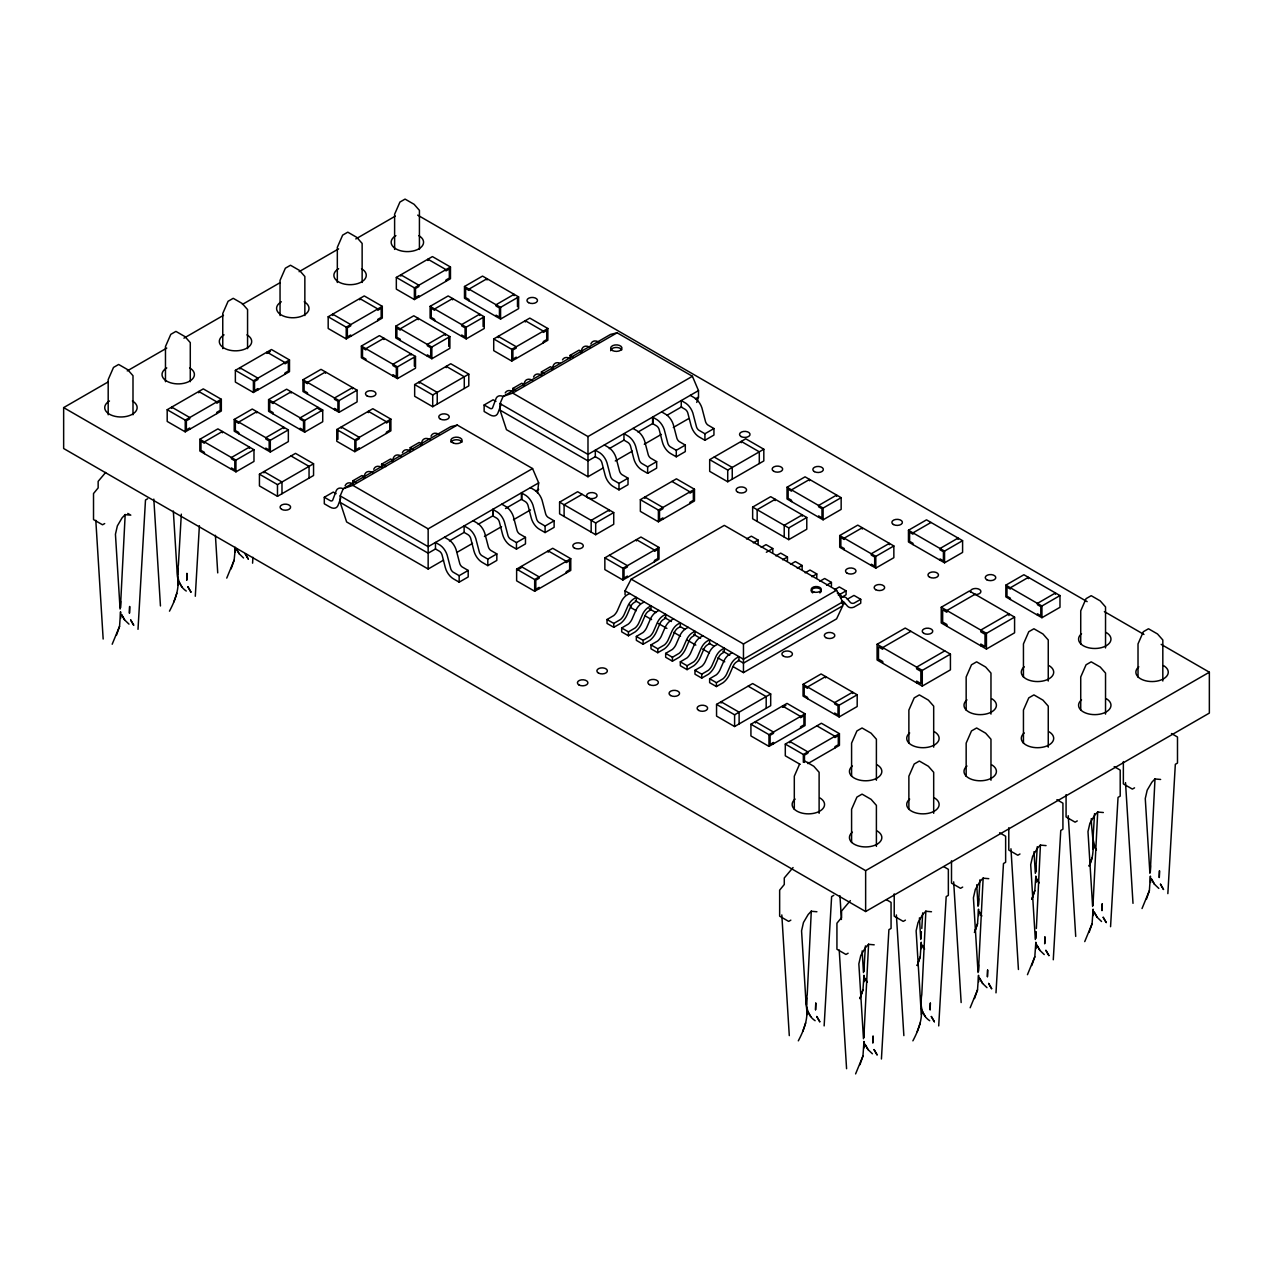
<?xml version="1.0" encoding="UTF-8"?>
<svg xmlns="http://www.w3.org/2000/svg" width="1273" height="1273" viewBox="0 0 1273 1273"><rect width="100%" height="100%" fill="white"/><g stroke="black" fill="none" stroke-linecap="round" stroke-linejoin="round"><path stroke-width="1.5" d="M120.76 618.169L120.553 611.788L119.551 626.348L112.183 644.233M169.468 611.167C175.117 600.522 179.97 588.206 177.361 575.985L173.335 511.03M226.753 578.101L234.121 560.2L235.362 547.963M798.314 1040.837C803.963 1030.191 808.816 1017.859 806.191 1005.654L801.56 930.849L803.47 922.495L808.18 914.491L811.219 911.261L816.916 911.754M864.16 981.69L863.969 975.309L862.951 989.869L859.943 998.557L862.951 989.869M864.16 1047.838L863.969 1041.457L862.951 1056.017L855.599 1073.903M921.445 948.608L921.254 942.243L920.236 956.787L917.228 965.491L920.236 956.787M912.884 1040.837C918.533 1030.191 923.386 1017.859 920.761 1005.654L916.13 930.849L918.04 922.495L922.75 914.491L925.789 911.261L931.486 911.754M978.73 915.542L978.539 909.161L977.521 923.721L974.513 932.409L977.521 923.721M978.73 981.69L978.539 975.309L977.521 989.869L970.169 1007.755M1036.015 882.46L1035.824 876.095L1034.806 890.639L1031.798 899.343L1034.806 890.639M1036.015 948.608L1035.824 942.243L1034.806 956.787L1027.454 974.688M1092.091 857.572L1089.083 866.261C1096.61 851.303 1091.438 834.372 1091.279 818.634M1093.3 915.542L1093.109 909.161L1092.091 923.721L1084.739 941.606M1150.585 882.46L1150.394 876.095L1149.376 890.639L1142.024 908.54M120.617 601.333L120.426 607.937L125.184 514.451M186.272 591.038C177.615 585.421 176.645 574.25 178.395 564.973L181.323 514.149M815.118 1020.707C806.461 1015.09 805.491 1003.92 807.225 994.643L811.299 911.038M864.033 964.854L863.842 971.458L865.417 945.919M864.033 1031.003L863.842 1037.606L868.584 944.12M929.688 1020.707C921.031 1015.09 920.061 1003.92 921.795 994.643L925.869 911.038M978.603 898.706L978.412 905.31L979.987 879.77M978.603 964.854L978.412 971.458L983.154 877.972M1035.888 865.64L1035.697 872.244L1037.272 846.704M1095.432 848.789L1092.982 839.162L1094.557 813.638M1093.173 898.706L1092.982 905.31L1097.724 811.824M1150.458 865.64L1150.267 872.244L1155.009 778.758M138.009 629.323L145.488 500.003L147.652 498.761M195.294 596.257L199.384 525.717M252.579 563.175L252.929 557.303M824.14 1025.911L831.619 896.606L833.783 895.349M881.425 1058.993L888.904 929.672L891.068 928.431L891.068 902.382L886.549 899.772M921.795 928.494L922.702 912.852M938.71 1025.911L946.189 896.606L948.353 895.349L948.353 869.316L943.834 866.706M995.995 992.845L1003.474 863.524L1005.638 862.282L1005.638 836.234L999.623 832.765M1036.365 928.494L1040.439 844.906M1053.28 959.778L1060.759 830.457L1062.923 829.2L1062.923 803.168L1056.908 799.683M1110.565 926.696L1118.044 797.375L1120.208 796.134L1120.208 770.085L1114.193 766.617M1167.85 893.63L1175.329 764.309L1177.493 763.052L1177.493 737.019L1171.478 733.55M177.902 568.267L177.711 574.871M806.748 997.937L806.557 1004.524M921.318 997.937L921.127 1004.524M1093.173 832.574L1092.982 839.162M537.492 492.937L538.67 482.881L532.575 468.559L457.278 425.071L450.706 426.694L343.233 488.737A12.221 7.049 60 0 0 336.358 490.423L332.699 500.162A4.201 2.419 60 0 1 330.328 500.719L324.297 497.266L324.297 503.774L330.025 507.084A12.189 7.033 60 0 0 338.141 505.158L340.718 498.157M696.745 402.443L698.495 397.112L698.495 390.604L692.417 376.283L617.103 332.794L610.547 334.417L503.074 396.46A12.221 7.049 60 0 0 496.199 398.147L492.54 407.885A4.201 2.419 60 0 1 490.169 408.442L484.138 404.989L484.138 411.497L489.866 414.807A12.189 7.033 60 0 0 497.982 412.882L501.196 404.13M116.543 635.036L119.551 626.348M173.828 601.97L176.836 593.266M231.113 568.888L234.121 560.2M802.658 1031.623L805.666 1022.935M859.943 1064.705L862.951 1056.017M917.228 1031.623L920.236 1022.935M974.513 998.557L977.521 989.869M1031.798 965.491L1034.806 956.787M1089.083 932.409L1092.091 923.721M1146.368 899.343L1149.376 890.639M363.442 478.011L365.001 473.89A12.221 7.049 60 0 1 371.939 472.203L372.687 472.601M392.084 461.478L393.643 457.357A12.221 7.049 60 0 1 400.581 455.67L401.329 456.052M420.726 444.945L422.286 440.808A12.221 7.049 60 0 1 429.224 439.137L429.972 439.519M523.267 385.735L524.842 381.614A12.221 7.049 60 0 1 531.78 379.927L532.512 380.309M551.909 369.202L553.484 365.065A12.221 7.049 60 0 1 560.422 363.394M580.552 352.669L582.127 348.531A12.221 7.049 60 0 1 589.065 346.861L589.797 347.243M443.513 560.152L428.158 569.015L346.622 521.946L340.193 502.405L340.193 495.897L343.233 488.737L352.844 485.363L457.278 425.071M603.338 467.859L587.983 476.739L506.463 429.669L500.034 410.129L500.034 403.621L503.074 396.46L512.685 393.086L617.103 332.794M799.635 764.023L794.304 776.212L794.304 809.405M345.11 485.84L345.381 485.22A12.221 7.049 60 0 1 352.319 483.533L353.067 483.931M373.753 469.307L374.023 468.687A12.221 7.049 60 0 1 380.961 467L381.709 467.382M402.395 452.774L402.666 452.138A12.221 7.049 60 0 1 409.604 450.467L410.352 450.849M431.038 436.241L431.308 435.605A12.221 7.049 60 0 1 438.246 433.934L438.994 434.316M533.578 377.031L533.864 376.394A12.221 7.049 60 0 1 540.786 374.723L541.534 375.105M590.863 343.965L591.149 343.328A12.221 7.049 60 0 1 598.071 341.657L598.819 342.039M625.059 594.762L625.059 590.863L631.169 579.135L724.305 525.383L836.6 590.211L842.71 601.922L842.71 605.837L836.6 618.853L743.464 672.621L733.264 666.734M105.675 472.442L98.148 481.369L98.148 487.909L93.518 493.542L93.518 519.591L102.54 524.794L104.704 523.553M793.063 867.55L784.279 877.956L784.279 884.496L779.649 890.145L779.649 916.178L788.671 921.397L790.835 920.14M850.348 900.616L841.564 911.038L841.564 917.562L836.934 923.211L836.934 949.26L845.956 954.464L848.12 953.222M1161.167 644.377L1209.35 672.208L1209.35 713.087L865.64 911.532L63.65 448.51L63.65 407.615L108.332 381.82M127.236 370.904L166.763 348.086M183.948 338.157L223.475 315.338M242.379 304.422L280.187 282.606M299.091 271.69L338.618 248.872M355.803 238.942L395.33 216.124M167.193 409.715L203.282 388.886L221.327 399.292L221.327 411.02L185.237 431.849L167.193 421.427L167.193 409.715L185.237 420.138L221.327 399.292M235.362 370.348L271.451 349.518L289.496 359.941L289.496 371.652L253.407 392.482L235.362 382.075L235.362 370.348L253.407 380.77L289.496 359.941M328.179 316.77L364.253 295.941L382.298 306.347L382.298 318.075L346.224 338.904L328.179 328.482L328.179 316.77L346.224 327.193L382.298 306.347M396.333 277.419L432.422 256.589L450.467 267.012L450.467 278.723L414.377 299.553L396.333 289.146L396.333 277.419L414.377 287.841L450.467 267.012M270.322 351.475L266.948 353.417L266.948 352.128L284.993 362.534L284.993 363.839L288.366 361.882L288.366 371L284.993 372.957L284.993 374.262M199.845 439.296L217.89 428.874L253.979 449.719L253.979 461.431L235.935 471.853L199.845 451.024L199.845 439.296L235.935 460.126L253.979 449.719M234.216 419.454L252.261 409.031L288.35 429.876L288.35 441.588L270.306 452.01L234.216 431.165L234.216 419.454L270.306 440.283L288.35 429.876M268.587 399.611L286.632 389.188L322.721 410.033L322.721 421.745L304.677 432.168L268.587 411.322L268.587 399.611L304.677 420.44L322.721 410.033M302.958 379.768L321.003 369.345L357.092 390.175L357.092 401.902L339.048 412.325L302.958 391.479L302.958 379.768L339.048 400.597L357.092 390.175M361.373 346.049L379.418 335.626L415.507 356.456L415.507 368.183L397.462 378.59L361.373 357.761L361.373 346.049L397.462 366.879L415.507 356.456M395.744 326.19L413.789 315.784L449.878 336.613L449.878 348.341L431.833 358.747L395.744 337.918L395.744 326.19L431.833 347.036L449.878 336.613M430.115 306.347L448.16 295.941L484.249 316.77L484.249 328.482L466.204 338.904L430.115 318.075L430.115 306.347L466.204 327.193L484.249 316.77M464.486 286.505L482.531 276.098L518.62 296.927L518.62 308.639L500.575 319.062L464.486 298.232L464.486 286.505L500.575 307.35L518.62 296.927M318.202 407.424L300.157 417.846L300.157 419.135L303.547 421.092L303.547 430.21L300.157 428.253L300.157 429.558M259.437 474.192L295.511 453.363L313.556 463.77L313.556 475.497L277.482 496.327L259.437 485.92L259.437 474.192L277.482 484.615L313.556 463.77M336.772 429.542L372.846 408.713L390.891 419.135L390.891 430.847L354.817 451.676L336.772 441.27L336.772 429.542L354.817 439.965L390.891 419.135M414.664 384.573L450.753 363.744L468.798 374.151L468.798 385.878L432.709 406.708L414.664 396.285L414.664 384.573L432.709 394.98L468.798 374.151M493.717 338.936L529.807 318.091L547.851 328.514L547.851 340.241L511.762 361.071L493.717 350.648L493.717 338.936L511.762 349.343L547.851 328.514M324.297 497.266L333.319 492.062L336.104 493.669M352.939 483.979L352.939 480.733L361.962 475.529L364.746 477.136M381.582 467.446L381.582 464.199L390.604 458.98L393.389 460.603M410.224 450.913L410.224 447.65L419.247 442.447L422.031 444.054M484.138 404.989L493.144 399.786L495.945 401.393M512.78 391.702L512.78 388.456L521.787 383.237L524.587 384.86M541.423 375.169L541.423 371.907L550.429 366.704L553.23 368.311M570.065 358.636L570.065 355.374L579.072 350.17L581.872 351.778M352.844 485.363L428.158 528.852L532.575 468.559M512.685 393.086L587.983 436.559L692.417 376.283M538.67 482.881L428.158 546.674L340.193 495.897M698.495 390.604L587.983 454.397L500.034 403.621M444.5 537.238L449.194 539.991A12.221 7.049 60 0 1 456.116 549.665L459.776 563.621A4.201 2.419 60 0 0 462.147 566.931L468.193 570.447L468.193 576.955L459.171 582.159L453.443 578.849A12.189 7.033 60 0 1 445.311 567.551L442.113 555.092A4.233 2.451 60 0 0 439.28 551.145L435.477 548.965L428.158 553.198L340.193 502.405M449.417 540.914L464.12 532.416L467.923 534.612A4.233 2.451 60 0 1 470.755 538.559L473.954 551.018A12.189 7.033 60 0 0 482.085 562.316L487.814 565.626L496.836 560.422L496.836 553.914L490.789 550.397A4.201 2.419 60 0 1 488.418 547.088L484.758 533.132A12.221 7.049 60 0 0 477.836 523.458L473.142 520.705M478.171 524.317L493.224 515.629L493.224 509.12M505.508 508.532L521.866 499.096L521.866 492.571M535.551 491.187L538.67 489.389M604.341 444.961L609.019 447.714A12.221 7.049 60 0 1 615.957 457.389L619.617 471.344A4.201 2.419 60 0 0 621.988 474.654L628.019 478.171L628.019 484.679L618.996 489.882L613.268 486.572A12.189 7.033 60 0 1 605.152 475.275L601.938 462.815A4.233 2.451 60 0 0 599.106 458.869L595.318 456.673L587.983 460.906L500.034 410.129M609.242 448.637L623.961 440.14L627.748 442.336A4.233 2.451 60 0 1 630.581 446.282L633.795 458.741A12.189 7.033 60 0 0 641.91 470.039L647.639 473.349L656.661 468.146L656.661 461.622L650.63 458.121A4.201 2.419 60 0 1 648.259 454.811L644.599 440.856A12.221 7.049 60 0 0 637.662 431.165L632.983 428.428M637.996 432.04L653.049 423.352L653.049 416.828M666.988 415.3L681.692 406.803M695.392 398.91L698.495 397.112M457.166 552.259L472.522 543.396M484.456 536.506L501.53 526.656M513.465 519.75L530.523 509.9M615.289 460.969L632.347 451.119M644.297 444.229L661.355 434.379M673.306 427.473L688.661 418.61M559.595 502.151L577.64 491.728L613.729 512.573L613.729 524.285L595.684 534.708L559.595 513.862L559.595 502.151L595.684 522.98L613.729 512.573M582.143 494.338L564.098 504.76L564.098 516.472M435.477 548.965L435.477 542.441L440.172 545.194A12.221 7.049 60 0 1 447.094 554.885L450.753 568.84A4.201 2.419 60 0 0 453.14 572.15L459.171 575.651L468.193 570.447M464.12 532.416L464.12 525.908L468.814 528.661A12.221 7.049 60 0 1 475.736 538.336L479.396 552.291A4.201 2.419 60 0 0 481.783 555.601L487.814 559.118L496.836 553.914M516.456 542.584L525.478 537.365L525.478 543.889L516.456 549.093L510.728 545.783A12.189 7.033 60 0 1 502.596 534.485L499.398 522.025A4.233 2.451 60 0 0 496.565 518.079L492.762 515.883L492.762 509.375L497.457 512.128A12.221 7.049 60 0 1 504.379 521.803L508.038 535.758A4.201 2.419 60 0 0 510.425 539.068L516.456 542.584L516.456 549.093M545.099 526.035L554.121 520.832L554.121 527.34L545.099 532.56L539.37 529.25A12.189 7.033 60 0 1 531.239 517.952L528.04 505.492A4.233 2.451 60 0 0 525.208 501.546L521.405 499.35L521.405 492.842L526.099 495.579A12.221 7.049 60 0 1 533.021 505.27L536.681 519.225A4.201 2.419 60 0 0 539.068 522.535L545.099 526.035L545.099 532.56M595.318 456.673L595.318 450.165L599.997 452.917A12.221 7.049 60 0 1 606.935 462.592L610.594 476.548A4.201 2.419 60 0 0 612.965 479.857L618.996 483.374L628.019 478.171M623.961 440.14L623.961 433.632L628.639 436.384A12.221 7.049 60 0 1 635.577 446.059L639.237 460.014A4.201 2.419 60 0 0 641.608 463.324L647.639 466.841L656.661 461.622M676.281 450.308L685.304 445.089L685.304 451.597L676.281 456.816L670.553 453.506A12.189 7.033 60 0 1 662.437 442.208L659.223 429.749A4.233 2.451 60 0 0 656.391 425.803L652.603 423.607L652.603 417.098L657.282 419.851A12.221 7.049 60 0 1 664.22 429.526L667.879 443.481A4.201 2.419 60 0 0 670.25 446.791L676.281 450.308L676.281 456.816M704.924 433.759L713.946 428.555L713.946 435.064L704.924 440.267L699.195 436.973A12.189 7.033 60 0 1 691.08 425.659L687.866 413.216A4.233 2.451 60 0 0 685.033 409.254L681.246 407.074L681.246 400.565L685.924 403.302A12.221 7.049 60 0 1 692.862 412.993L696.522 426.948A4.201 2.419 60 0 0 698.893 430.258L704.924 433.759L704.924 440.267M516.631 569.111L552.721 548.281L570.765 558.704L570.765 570.415L534.676 591.245L516.631 580.838L516.631 569.111L534.676 579.533L570.765 558.704M517.761 569.763L521.134 567.822L521.134 566.517L539.179 576.924L539.179 578.228L535.806 580.186L535.806 589.304L539.179 587.346L539.179 588.651M640.351 499.668L676.44 478.823L694.485 489.246L694.485 500.957L658.396 521.803L640.351 511.38L640.351 499.668L658.396 510.075L694.485 489.246M709.682 459.633L745.771 438.803L763.816 449.226L763.816 460.937L727.726 481.767L709.682 471.36L709.682 459.633L727.726 470.055L763.816 449.226M604.85 557.86L640.94 537.031L658.984 547.454L658.984 559.165L622.895 579.995L604.85 569.588L604.85 557.86L622.895 568.283L658.984 547.454M752.645 507.1L770.69 496.677L806.78 517.506L806.78 529.234L788.735 539.657L752.645 518.811L752.645 507.1L788.735 527.929L806.78 517.506M787.016 487.257L805.061 476.834L841.151 497.663L841.151 509.391L823.106 519.814L787.016 498.968L787.016 487.257L823.106 508.086L841.151 497.663M629.578 593.473L626.698 595.159A10.741 6.206 -60 0 0 621.367 601.54L617.31 610.833A9.038 5.219 -60 0 1 613.681 615.607L607.03 619.505L607.03 623.42L613.793 627.318L620.556 623.42A13.828 7.988 -60 0 0 627.143 614.716L630.581 606.775A5.951 3.437 -60 0 1 634.081 602.575L636.341 601.286L636.341 597.371L633.461 599.058A10.741 6.206 -60 0 0 628.13 605.439L624.072 614.732A9.038 5.219 -60 0 1 620.444 619.521L613.793 623.42L607.03 619.505M746.535 538.956L751.356 536.172L758.135 540.086L758.135 543.985M644.233 601.922L641.353 603.609A10.741 6.206 -60 0 0 636.023 609.99L631.965 619.299A9.038 5.219 -60 0 1 628.337 624.072L621.685 627.971L621.685 631.869L628.448 635.784L635.211 631.869A13.828 7.988 -60 0 0 641.799 623.181L645.236 615.241A5.951 3.437 -60 0 1 648.753 611.04L650.996 609.735L650.996 605.837L648.132 607.523A10.741 6.206 -60 0 0 642.785 613.904L638.728 623.197A9.038 5.219 -60 0 1 635.116 627.987L628.448 631.869L621.685 627.971M753.298 542.871L758.135 540.086M761.19 547.422L766.028 544.637L772.791 548.536L772.791 552.45M658.889 610.388L656.025 612.074A10.741 6.206 -60 0 0 650.678 618.455L646.62 627.764A9.038 5.219 -60 0 1 643.008 632.538L636.341 636.436L636.341 640.335L643.104 644.249L649.866 640.335A13.828 7.988 -60 0 0 656.47 631.647L659.907 623.706A5.951 3.437 -60 0 1 663.408 619.505L665.668 618.201L665.668 614.302L662.787 615.989A10.741 6.206 -60 0 0 657.441 622.37L653.383 631.663A9.038 5.219 -60 0 1 649.771 636.452L643.104 640.335L636.341 636.436M766.346 552.259L772.791 548.536M775.862 555.887L780.683 553.103L787.446 557.001L787.446 560.916M673.56 618.853L670.68 620.54A10.741 6.206 -60 0 0 665.349 626.921L661.292 636.229A9.038 5.219 -60 0 1 657.664 641.003L650.996 644.902L650.996 648.8L657.775 652.715L664.538 648.8A13.828 7.988 -60 0 0 671.126 640.112L674.563 632.156A5.951 3.437 -60 0 1 678.063 627.971L680.323 626.666L680.323 622.768L677.443 624.454A10.741 6.206 -60 0 0 672.112 630.835L668.054 640.128A9.038 5.219 -60 0 1 664.426 644.902L657.775 648.8L650.996 644.902M782.624 559.802L787.446 557.001M839.719 535.551L857.763 525.128L893.853 545.958L893.853 557.685L875.808 568.108L839.719 547.263L839.719 535.551L875.808 556.381L893.853 545.958M790.517 564.353L795.339 561.568L802.101 565.467L802.101 569.381M688.216 627.318L685.335 629.005A10.741 6.206 -60 0 0 680.005 635.386L675.947 644.679A9.038 5.219 -60 0 1 672.319 649.469L665.668 653.367L665.668 657.266L672.43 661.18L679.193 657.266A13.828 7.988 -60 0 0 685.781 648.578L689.218 640.621A5.951 3.437 -60 0 1 692.719 636.436L694.978 635.132L694.978 631.233L692.098 632.92A10.741 6.206 -60 0 0 686.768 639.301L682.71 648.594A9.038 5.219 -60 0 1 679.082 653.367L672.43 657.266L665.668 653.367M797.28 568.251L802.101 565.467M805.173 572.818L809.994 570.033L816.773 573.932L816.773 577.847M702.871 635.784L699.991 637.471A10.741 6.206 -60 0 0 694.66 643.852L690.603 653.144A9.038 5.219 -60 0 1 686.974 657.934L680.323 661.833L680.323 665.731L687.086 669.646L693.849 665.731A13.828 7.988 -60 0 0 700.436 657.043L703.874 649.087A5.951 3.437 -60 0 1 707.39 644.902L709.634 643.597L709.634 639.683L706.77 641.369A10.741 6.206 -60 0 0 701.423 647.75L697.365 657.059A9.038 5.219 -60 0 1 693.753 661.833L687.086 665.731L680.323 661.833M811.935 576.717L816.773 573.932M819.828 581.284L824.665 578.499L831.428 582.398L831.428 586.296M908.461 530.268L926.505 519.845L962.595 540.675L962.595 552.402L944.55 562.809L908.461 541.98L908.461 530.268L944.55 551.098L962.595 540.675M717.526 644.249L714.662 645.936A10.741 6.206 -60 0 0 709.316 652.317L705.258 661.61A9.038 5.219 -60 0 1 701.646 666.4L694.978 670.282L694.978 674.197L701.741 678.095L708.52 674.197A13.828 7.988 -60 0 0 715.108 665.493L718.545 657.552A5.951 3.437 -60 0 1 722.046 653.367L724.305 652.062L724.305 648.148L721.425 649.835A10.741 6.206 -60 0 0 716.094 656.216L712.021 665.524A9.038 5.219 -60 0 1 708.409 670.298L701.741 674.197L694.978 670.282M931.024 522.455L912.98 532.862L912.98 534.167L909.59 532.209L909.59 541.327L912.98 543.285L912.98 544.589M826.591 585.182L831.428 582.398M834.499 589.749L839.321 586.948L846.084 590.863L846.084 594.762L842.71 596.719M631.169 579.135L743.464 643.979L836.6 590.211M732.198 652.715L729.318 654.402A10.741 6.206 -60 0 0 723.987 660.782L719.929 670.075A9.038 5.219 -60 0 1 716.301 674.849L709.634 678.748L709.634 682.662L716.413 686.561L723.175 682.662A13.828 7.988 -60 0 0 729.763 673.958L733.2 666.018A5.951 3.437 -60 0 1 736.701 661.833L738.961 660.528L738.961 656.613L736.08 658.3A10.741 6.206 -60 0 0 730.75 664.681L726.692 673.99A9.038 5.219 -60 0 1 723.064 678.764L716.413 682.662L709.634 678.748M846.084 590.863L839.432 594.65A9.038 5.219 -60 0 1 838.175 594.889M842.71 601.922L743.464 659.223L625.059 590.863M842.71 605.837L743.464 663.122L738.324 660.162M841.469 601.477A5.951 3.437 -60 0 1 843.951 602.065L847.388 606.043A13.828 7.988 -60 0 0 853.976 607.141L860.739 603.227L860.739 599.328L854.088 603.116A9.038 5.219 -60 0 1 850.459 602.527L846.402 597.912A10.741 6.206 -60 0 0 841.071 597.689L840.514 597.976M716.556 704.383L752.645 683.553L770.69 693.976L770.69 705.688L734.601 726.533L716.556 716.11L716.556 704.383L734.601 714.805L770.69 693.976M803.056 684.381L821.101 673.958L857.19 694.787L857.19 706.515L839.146 716.938L803.056 696.092L803.056 684.381L839.146 705.21L857.19 694.787M877.081 644.297L905.23 628.05L950.422 654.147L950.422 669.853L922.273 686.099L877.081 660.003L877.081 644.297L922.273 670.394L950.422 654.147M941.24 607.253L969.39 591.006L1014.581 617.103L1014.581 632.808L986.432 649.055L941.24 622.958L941.24 607.253L986.432 633.349L1014.581 617.103M910.879 631.313L882.73 647.559L882.73 649.31L878.481 646.859L878.481 659.08L882.73 661.514L882.73 663.265M975.038 594.268L946.889 610.515L946.889 612.265L942.657 609.815L942.657 622.036L946.889 624.47L946.889 626.221M750.927 724.242L787.016 703.396L805.061 713.819L805.061 725.53L768.972 746.376L750.927 735.953L750.927 724.242L768.972 734.648L805.061 713.819M785.887 705.353L782.513 707.311L782.513 706.006L800.558 716.428L800.558 717.717L803.931 715.776L803.931 724.878L800.558 726.835L800.558 728.14M1005.845 585.15L1023.89 574.744L1059.979 595.573L1059.979 607.301L1041.935 617.707L1005.845 596.878L1005.845 585.15L1041.935 605.996L1059.979 595.573M944.773 650.885L916.624 667.132L916.624 668.882L920.856 671.317L920.856 683.537L916.624 681.087L916.624 682.837M800.065 764.325L785.298 755.796L785.298 744.084L821.387 723.239L839.432 733.662L839.432 745.373L807.862 763.609L807.862 762.304M785.298 744.084L803.343 754.491L839.432 733.662M63.65 407.615L865.64 870.637L1209.35 672.208M905.405 920.14L903.241 921.397L894.219 916.178L894.219 893.869M962.69 887.074L960.526 888.315L951.504 883.112L951.504 860.787M1019.975 853.992L1017.811 855.249L1008.789 850.046L1008.789 827.721M1077.26 820.926L1075.096 822.167L1066.074 816.964L1066.074 794.638M1134.545 787.844L1132.381 789.101L1123.359 783.897L1123.359 761.572M847.325 599.217L853.976 595.414L860.739 599.328M1160.626 779.458L1154.929 778.965L1151.89 782.195L1147.18 790.199L1145.27 798.553L1149.901 873.358M1103.341 812.524L1097.644 812.047L1094.605 815.277L1089.895 823.281L1087.985 831.619L1092.616 906.424M1046.056 845.606L1040.359 845.113L1037.32 848.343L1032.61 856.347L1030.7 864.701L1035.331 939.506M988.771 878.672L983.074 878.195L980.035 881.425L975.325 889.429L973.415 897.767L978.046 972.572M874.201 944.821L868.504 944.327L865.465 947.573L860.755 955.562L858.845 963.916L863.476 1038.72M417.687 215.137L1087.158 601.652M1104.375 611.597L1143.95 634.447M690.268 395.346L694.947 398.099A12.221 7.049 60 0 1 701.884 407.774L705.544 421.729A4.201 2.419 60 0 0 707.915 425.039L713.946 428.555M570.065 355.374L572.85 356.997M661.626 411.895L666.304 414.632A12.221 7.049 60 0 1 673.242 424.323L676.902 438.278A4.201 2.419 60 0 0 679.273 441.588L685.304 445.089M714.201 457.039L732.246 467.446L732.246 479.173M541.423 371.907L544.207 373.53M512.78 388.456L515.565 390.063M671.937 481.433L689.966 491.855L689.966 493.144L693.355 491.203L693.355 500.321L689.966 502.262L689.966 503.567M530.427 487.639L535.121 490.376A12.221 7.049 60 0 1 542.043 500.066L545.703 514.021A4.201 2.419 60 0 0 548.074 517.331L554.121 520.832M609.369 555.267L627.414 565.673L627.414 566.978L624.025 568.936L624.025 578.053L627.414 576.096L627.414 577.401M410.224 447.65L413.009 449.274M501.785 504.172L506.479 506.909A12.221 7.049 60 0 1 513.401 516.599L517.061 530.555A4.201 2.419 60 0 0 519.432 533.864L525.478 537.365M318.202 408.728L321.592 410.67M635.354 600.713L640.51 603.688M649.087 608.637L655.961 612.599M664.538 617.548L671.396 621.51M679.973 626.475L685.129 629.435M693.705 634.4L700.564 638.362M709.156 643.311L714.296 646.286M722.873 651.235L729.747 655.197M636.277 610.738L631.169 607.794L629.642 604.532M644.79 615.655L651.585 619.569M658.396 623.499L666.909 628.416M673.703 632.347L680.514 636.277M687.325 640.208L695.822 645.109M702.632 649.039L709.443 652.969M717.94 657.886L724.751 661.817M381.582 464.199L385.767 466.618M748.142 686.163L766.187 696.586L766.187 708.297M816.884 725.849L834.929 736.271L834.929 737.56L838.302 735.619L838.302 744.737L834.929 746.678L834.929 747.983M352.939 480.733L355.724 482.34M291.008 455.957L309.053 466.379L309.053 478.107M804.775 761.047L813.797 766.266L819.112 772.297L819.112 813.32M127.777 513.417L130.785 515.151L125.104 514.674L122.049 517.904L117.355 525.908L115.445 534.246L120.076 609.051M1154.468 884.242L1151.46 879.022L1154.468 884.242L1158.828 888.411M1097.183 917.324L1094.175 912.105L1097.183 917.324L1101.543 921.493M1039.898 950.39L1036.89 945.171L1039.898 950.39L1044.258 954.559M982.613 983.456L979.605 978.237L982.613 983.456L986.973 987.641M868.043 1049.604L865.035 1044.385L868.043 1049.604L872.403 1053.789M239.213 553.803L236.205 548.583L239.213 553.803L243.557 557.972M124.643 619.951L121.635 614.732L124.643 619.951L128.987 624.12M842.265 596.989L839.639 593.998A10.741 6.206 -60 0 0 837.268 593.075M1094.175 845.956L1096.435 849.871M1039.15 882.937L1036.89 879.022L1038.147 881.871M981.865 916.019L979.605 912.105L980.862 914.937M924.58 949.085L922.32 945.171L923.577 948.019M922.32 1011.319L925.328 1016.538M867.295 982.151L865.035 978.237L866.292 981.085M807.75 1011.319L810.758 1016.538M178.92 581.65L181.928 586.869M1125.523 782.64L1133.002 903.337M1068.238 815.722L1075.717 936.403M1033.994 851.701L1035.331 873.358M1010.953 848.789L1018.432 969.485M976.709 884.767L978.046 906.424M953.668 881.855L961.147 1002.551M919.424 917.849L920.761 939.506M896.383 914.937L903.862 1035.617M862.139 950.915L863.476 972.572M839.957 895.715L841.421 919.456M839.225 949.992L846.577 1068.699M781.813 914.937L789.292 1035.617M215.408 535.297L217.731 572.882M153.826 499.111L160.446 605.964M95.809 520.323L103.161 639.03M1093.109 843.012L1093.3 849.393M921.254 1008.391L921.445 1014.756M806.684 1008.391L806.875 1014.756M235.171 547.247L235.33 552.021M177.838 578.722L178.045 585.087M1162.822 681.023L1162.822 640.001L1157.507 633.97L1148.485 628.767L1143.345 631.726L1138.014 643.915L1138.014 677.125M1105.537 647.957L1105.537 606.935L1100.222 600.888L1091.2 595.684L1086.06 598.66L1080.729 610.849L1080.729 644.043M1105.537 714.105L1105.537 673.083L1100.222 667.036L1091.2 661.833L1086.06 664.792L1080.729 676.981L1080.729 710.191M1055.476 594.268L1055.476 592.963L1037.431 603.386L1037.431 604.691L1040.805 606.648L1040.805 615.75L1037.431 613.809L1037.431 615.114M1048.252 681.023L1048.252 640.001L1042.937 633.97L1033.915 628.767L1028.775 631.726L1023.444 643.915L1023.444 677.125M1048.252 747.171L1048.252 706.149L1042.937 700.118L1033.915 694.899L1028.775 697.875L1023.444 710.063L1023.444 743.273M1041.935 605.996L1041.935 617.707M1028.409 578.642L1028.409 577.337L1010.364 587.76L1010.364 589.065L1006.975 587.108L1006.975 596.225L1010.364 598.183L1010.364 599.488M1008.932 615.575L1008.932 613.841L980.783 630.087L980.783 631.838L985.016 634.272L985.016 646.493L980.783 644.043L980.783 645.793M990.967 714.105L990.967 673.083L985.652 667.036L976.63 661.833L971.49 664.792L966.159 676.981L966.159 710.191M990.967 780.238L990.967 739.231L985.652 733.184L976.63 727.981L971.49 730.941L966.159 743.13L966.159 776.339M986.432 633.349L986.432 649.055M958.092 539.37L958.092 538.081L940.047 548.488L940.047 549.793L943.42 551.75L943.42 560.868L940.047 558.911L940.047 560.215M944.55 551.098L944.55 562.809M933.682 747.171L933.682 706.149L928.367 700.118L919.345 694.899L914.205 697.875L908.874 710.063L908.874 743.273M933.682 813.32L933.682 772.297L928.367 766.266L919.345 761.047L914.205 764.023L908.874 776.212L908.874 809.405M922.273 670.394L922.273 686.099M889.35 544.669L889.35 543.364L871.305 553.771L871.305 555.076L874.678 557.033L874.678 566.151L871.305 564.194L871.305 565.498M876.397 780.238L876.397 739.231L871.082 733.184L862.06 727.981L856.92 730.941L851.589 743.13L851.589 776.339M876.397 846.386L876.397 805.379L871.082 799.333L862.06 794.129L856.92 797.089L851.589 809.278L851.589 842.487M875.808 556.381L875.808 568.108M865.64 870.637L865.64 911.532M862.282 529.043L862.282 527.738L844.238 538.145L844.238 539.45L840.848 537.508L840.848 546.61L844.238 548.568L844.238 549.872M852.671 693.499L852.671 692.194L834.627 702.601L834.627 703.905L838.016 705.863L838.016 714.98L834.627 713.023L834.627 714.328M839.146 705.21L839.146 716.938M836.632 496.375L836.632 495.07L818.587 505.476L818.587 506.781L821.976 508.739L821.976 517.856L818.587 515.899L818.587 517.204M825.604 677.873L825.604 676.568L807.559 686.974L807.559 688.279L804.186 686.338L804.186 695.44L807.559 697.397L807.559 698.702M823.106 508.086L823.106 519.814M809.58 480.748L809.58 479.444L791.535 489.85L791.535 491.155L788.146 489.214L788.146 498.316L791.535 500.273L791.535 501.578M804.472 762.432L804.472 755.144L807.862 753.186L807.862 751.897L789.817 741.475L789.817 742.78M803.343 754.491L803.343 762.304M802.261 516.217L802.261 514.913L784.216 525.319L784.216 537.047M788.735 527.929L788.735 539.657M775.209 500.591L775.209 499.287L757.164 509.709L757.164 521.421M773.491 743.766L773.491 742.461L770.101 744.419L770.101 735.301L773.491 733.343L773.491 732.055L755.446 721.632L755.446 722.937M768.972 734.648L768.972 746.376M759.297 463.547L759.297 451.82L741.252 441.413L741.252 442.702M743.464 643.979L743.464 672.621M739.12 723.923L739.12 712.196L721.075 701.789L721.075 703.094M734.601 714.805L734.601 726.533M727.726 470.055L727.726 481.767M716.413 682.662L716.413 686.561M701.741 674.197L701.741 678.095M687.086 665.731L687.086 669.646M672.43 657.266L672.43 661.18M662.915 519.193L662.915 517.888L659.525 519.845L659.525 510.728L662.915 508.77L662.915 507.481L644.87 497.059L644.87 498.364M658.396 510.075L658.396 521.803M657.775 648.8L657.775 652.715M654.481 561.775L654.481 560.47L657.855 558.513L657.855 549.395L654.481 551.352L654.481 550.047L636.436 539.641L636.436 540.945M647.639 466.841L647.639 473.349M643.104 640.335L643.104 644.249M628.448 631.869L628.448 635.784M622.895 568.283L622.895 579.995M618.996 483.374L618.996 489.882M613.793 623.42L613.793 627.318M609.21 511.269L609.21 509.964L591.165 520.386L591.165 532.098M595.684 522.98L595.684 534.708M587.983 436.559L587.983 476.739M566.246 573.025L566.246 571.72L569.636 569.763L569.636 560.645L566.246 562.602L566.246 561.298L548.202 550.891L548.202 552.196M543.332 342.835L543.332 341.53L546.722 339.589L546.722 330.471L543.332 332.428L543.332 331.123L525.288 320.701L525.288 322.005M534.676 579.533L534.676 591.245M517.49 297.58L517.49 306.698M516.265 358.461L516.265 357.156L512.892 359.113L512.892 349.995L516.265 348.054L516.265 346.749L498.22 336.327L498.22 337.631M514.101 295.622L514.101 294.318L496.056 304.74L496.056 306.045L499.446 307.986L499.446 317.104L496.056 315.163L496.056 316.452M511.762 349.343L511.762 361.071M500.575 307.35L500.575 319.062M487.814 559.118L487.814 565.626M487.034 279.996L487.034 278.692L469.005 289.114L469.005 290.419L465.616 288.462L465.616 297.58L469.005 299.537L469.005 300.826M483.119 317.423L483.119 326.54M479.73 315.465L479.73 314.16L461.685 324.583L461.685 325.888L465.075 327.845L465.075 336.947L461.685 335.006L461.685 336.295M466.204 327.193L466.204 338.904M464.279 388.472L464.279 376.76L446.234 366.338L446.234 367.642M459.171 575.651L459.171 582.159M452.663 299.839L452.663 298.534L434.634 308.957L434.634 310.262L431.245 308.305L431.245 317.423L434.634 319.38L434.634 320.669M448.748 337.265L448.748 346.383M445.948 281.333L445.948 280.028L449.337 278.071L449.337 268.953L445.948 270.91L445.948 269.605L427.903 259.199L427.903 260.488M445.359 335.308L445.359 334.003L427.314 344.426L427.314 345.731L430.704 347.688L430.704 356.79L427.314 354.849L427.314 356.154M437.228 404.098L437.228 392.386L419.183 381.964L419.183 383.268M432.709 394.98L432.709 406.708M431.833 347.036L431.833 358.747M428.158 528.852L428.158 569.015M419.422 249.413L419.422 210.347L414.091 204.301L405.069 199.097L399.929 202.057L394.614 214.246L394.614 249.413M418.881 296.959L418.881 295.654L415.507 297.596L415.507 288.494L418.881 286.536L418.881 285.232L400.836 274.809L400.836 276.114M418.292 319.682L418.292 318.377L400.263 328.8L400.263 330.105L396.874 328.148L396.874 337.265L400.263 339.223L400.263 340.528M414.377 287.841L414.377 299.553M414.377 357.108L414.377 366.226M410.988 355.151L410.988 353.846L392.943 364.269L392.943 365.574L396.333 367.531L396.333 376.633L392.943 374.692L392.943 375.996M397.462 366.879L397.462 378.59M386.387 433.457L386.387 432.152L389.761 430.194L389.761 421.077L386.387 423.034L386.387 421.729L368.343 411.322L368.343 412.611M383.921 339.525L383.921 338.236L365.892 348.643L365.892 349.948L362.503 347.99L362.503 357.108L365.892 359.066L365.892 360.37M377.795 320.669L377.795 319.38L381.168 317.423L381.168 308.305L377.795 310.262L377.795 308.957L359.75 298.534L359.75 299.839M362.137 282.479L362.137 243.414L356.806 237.383L347.784 232.163L342.644 235.139L337.329 247.328L337.329 282.479M359.32 449.083L359.32 447.778L355.947 449.735L355.947 440.617L359.32 438.66L359.32 437.355L341.275 426.948L341.275 428.237M354.817 439.965L354.817 451.676M352.573 388.886L352.573 387.581L334.528 397.988L334.528 399.292L337.918 401.25L337.918 410.367L334.528 408.41L334.528 409.715M350.727 336.295L350.727 335.006L347.354 336.947L347.354 327.845L350.727 325.888L350.727 324.583L332.683 314.16L332.683 315.465M346.224 327.193L346.224 338.904M339.048 400.597L339.048 412.325M337.902 430.194L337.902 439.312M325.522 373.26L325.522 371.955L307.477 382.377L307.477 383.666L304.088 381.725L304.088 390.827L307.477 392.784L307.477 394.089M304.852 315.545L304.852 276.496L299.521 270.449L290.499 265.245L285.359 268.205L280.044 280.394L280.044 315.545M304.677 420.44L304.677 432.168M291.151 393.102L291.151 391.798L273.106 402.22L273.106 403.509L269.717 401.568L269.717 410.67L273.106 412.627L273.106 413.932M283.831 428.571L283.831 427.267L265.786 437.689L265.786 438.978L269.176 440.935L269.176 450.053L265.786 448.096L265.786 449.401M281.985 493.717L281.985 482.006L263.941 471.583L263.941 472.888M277.482 484.615L277.482 496.327M270.306 440.283L270.306 452.01M257.926 389.888L257.926 388.583L254.536 390.54L254.536 381.423L257.926 379.465L257.926 378.161L239.881 367.754L239.881 369.043M256.78 412.945L256.78 411.64L238.735 422.063L238.735 423.352L235.346 421.411L235.346 430.529L238.735 432.47L238.735 433.775M253.407 380.77L253.407 392.482M249.46 448.414L249.46 447.109L231.415 457.532L231.415 458.821L234.805 460.778L234.805 469.896L231.415 467.939L231.415 469.244M247.567 348.627L247.567 309.562L242.236 303.515L233.214 298.312L228.074 301.287L222.759 313.476L222.759 348.627M235.935 460.126L235.935 471.853M222.409 432.788L222.409 431.483L204.364 441.906L204.364 443.211L200.975 441.254L200.975 450.371L204.364 452.313L204.364 453.618M216.808 413.614L216.808 412.325L220.197 410.367L220.197 401.25L216.808 403.207L216.808 401.902L198.763 391.479L198.763 392.784M190.282 381.693L190.282 342.628L184.951 336.597L175.929 331.394L170.789 334.353L165.474 346.542L165.474 381.693M189.741 429.24L189.741 427.951L186.367 429.892L186.367 420.774L189.741 418.833L189.741 417.528L171.696 407.105L171.696 408.41M185.237 420.138L185.237 431.849M132.997 414.775L132.997 375.71L127.666 369.663L118.644 364.46L113.504 367.42L108.189 379.609L108.189 414.775M970.551 592.295A5.267 3.039 0 0 1 975.166 588.492A5.267 3.039 0 0 1 980.878 591.77A5.267 3.039 0 0 1 974.275 594.443M418.817 235.632A16.199 9.357 0 0 1 418.817 248.872A16.199 9.357 0 0 1 395.903 248.872A16.199 9.357 0 0 1 395.903 235.632M361.532 268.714A16.199 9.357 0 0 1 361.532 281.938A16.199 9.357 0 0 1 338.618 281.938A16.199 9.357 0 0 1 338.618 268.714M304.247 301.781A16.199 9.357 0 0 1 304.247 315.02A16.199 9.357 0 0 1 281.333 315.02A16.199 9.357 0 0 1 281.333 301.781M246.962 334.863A16.199 9.357 0 0 1 246.962 348.086A16.199 9.357 0 0 1 224.048 348.086A16.199 9.357 0 0 1 224.048 334.863M189.677 367.929A16.199 9.357 0 0 1 189.677 381.152A16.199 9.357 0 0 1 166.763 381.152A16.199 9.357 0 0 1 166.763 367.929M132.392 400.995A16.199 9.357 0 0 1 132.392 414.234A16.199 9.357 0 0 1 109.478 414.234A16.199 9.357 0 0 1 109.478 400.995M1106.237 632.522A16.199 9.357 0 0 1 1106.874 645.347A16.199 9.357 0 0 1 1084.707 646.461A16.199 9.357 0 0 1 1081.525 633.747M1163.522 665.588A16.199 9.357 0 0 1 1164.159 678.429A16.199 9.357 0 0 1 1141.992 679.527A16.199 9.357 0 0 1 1138.81 666.829M1048.952 665.588A16.199 9.357 0 0 1 1049.589 678.429A16.199 9.357 0 0 1 1027.422 679.527A16.199 9.357 0 0 1 1024.24 666.829M1106.237 698.654A16.199 9.357 0 0 1 1106.874 711.496A16.199 9.357 0 0 1 1084.707 712.609A16.199 9.357 0 0 1 1081.525 699.895M991.667 698.654A16.199 9.357 0 0 1 992.304 711.496A16.199 9.357 0 0 1 970.137 712.609A16.199 9.357 0 0 1 966.955 699.895M1048.952 731.736A16.199 9.357 0 0 1 1049.589 744.578A16.199 9.357 0 0 1 1027.422 745.676A16.199 9.357 0 0 1 1024.24 732.977M934.382 731.736A16.199 9.357 0 0 1 935.019 744.578A16.199 9.357 0 0 1 912.852 745.676A16.199 9.357 0 0 1 909.67 732.977M991.667 764.802A16.199 9.357 0 0 1 992.304 777.644A16.199 9.357 0 0 1 970.137 778.758A16.199 9.357 0 0 1 966.955 766.044M877.097 764.802A16.199 9.357 0 0 1 877.734 777.644A16.199 9.357 0 0 1 855.567 778.758A16.199 9.357 0 0 1 852.385 766.044M934.382 797.885A16.199 9.357 0 0 1 935.019 810.726A16.199 9.357 0 0 1 912.852 811.824A16.199 9.357 0 0 1 909.67 799.11M819.812 797.885A16.199 9.357 0 0 1 820.449 810.726A16.199 9.357 0 0 1 798.282 811.824A16.199 9.357 0 0 1 795.1 799.11M877.097 830.951A16.199 9.357 0 0 1 877.734 843.792A16.199 9.357 0 0 1 855.567 844.906A16.199 9.357 0 0 1 852.385 832.192M812.683 592.868A5.044 2.912 0 0 1 814.943 587.999A5.044 2.912 0 0 1 821.117 591.563M820.608 592.263A5.044 2.912 0 0 1 819.812 592.868M844.651 603.8A13.828 7.988 -60 0 1 841.899 603.195M451.024 442.177A5.649 3.262 0 0 1 456.482 439.758A5.649 3.262 0 0 1 461.924 442.177M610.674 350.727A5.649 3.262 0 0 1 615.575 347.497A5.649 3.262 0 0 1 621.765 349.884M505.222 392.943A12.221 7.049 60 0 1 512.144 391.257M562.507 359.861A12.221 7.049 60 0 1 569.429 358.19M129.639 606.553L129.448 613.14L129.639 606.553M186.924 573.471L186.733 580.074L186.924 573.471M815.77 1003.14L815.563 1009.744L815.77 1003.14M873.055 1036.206L872.848 1042.81L873.055 1036.206M921.318 931.788L921.127 938.392L921.318 931.788M930.34 1003.14L930.133 1009.744L930.34 1003.14M987.625 970.074L987.418 976.662L987.625 970.074M1035.888 931.788L1035.697 938.392L1035.888 931.788M1044.91 936.992L1044.703 943.595L1044.91 936.992M1102.195 903.925L1101.988 910.513L1102.195 903.925M1159.48 870.843L1159.273 877.447L1159.48 870.843M1163.49 889.445L1160.483 884.226L1163.49 889.445M1106.205 922.527L1103.198 917.308L1106.205 922.527M1048.92 955.593L1045.913 950.374L1048.92 955.593M991.635 988.675L988.628 983.456L991.635 988.675M934.35 1021.742L931.343 1016.522L934.35 1021.742M877.065 1054.824L874.058 1049.604L877.065 1054.824M819.78 1021.742L816.773 1016.522L819.78 1021.742M248.235 559.006L245.228 553.787L248.235 559.006M190.95 592.072L187.943 586.853L190.95 592.072M133.665 625.154L130.658 619.935L133.665 625.154M574.346 548.011A5.267 3.039 0 0 0 583.145 546.642A5.267 3.039 0 0 0 576.701 542.919A5.267 3.039 0 0 0 574.346 548.011M773.698 471.281A5.267 3.039 0 0 0 782.497 469.912A5.267 3.039 0 0 0 776.053 466.189A5.267 3.039 0 0 0 773.698 471.281M670.585 695.519A5.267 3.039 0 0 0 679.384 694.167A5.267 3.039 0 0 0 672.94 690.443A5.267 3.039 0 0 0 670.585 695.519M825.827 637.63A5.267 3.039 0 0 0 834.642 636.277A5.267 3.039 0 0 0 828.198 632.554A5.267 3.039 0 0 0 825.827 637.63M814.37 471.615A5.267 3.039 0 0 0 823.185 470.246A5.267 3.039 0 0 0 816.741 466.539A5.267 3.039 0 0 0 814.37 471.615M741.061 436.544A5.267 3.039 0 0 0 749.861 435.191A5.267 3.039 0 0 0 743.416 431.467A5.267 3.039 0 0 0 741.061 436.544M893.423 524.524A5.267 3.039 0 0 0 902.223 523.155A5.267 3.039 0 0 0 895.778 519.432A5.267 3.039 0 0 0 893.423 524.524M923.784 633.349A5.267 3.039 0 0 0 932.584 631.981A5.267 3.039 0 0 0 926.139 628.257A5.267 3.039 0 0 0 923.784 633.349M929.513 577.13A5.267 3.039 0 0 0 938.312 575.762A5.267 3.039 0 0 0 931.868 572.038A5.267 3.039 0 0 0 929.513 577.13M698.654 710.414A5.267 3.039 0 0 0 707.454 709.045A5.267 3.039 0 0 0 701.009 705.322A5.267 3.039 0 0 0 698.654 710.414M783.452 656.168A5.267 3.039 0 0 0 792.267 654.799A5.267 3.039 0 0 0 785.823 651.076A5.267 3.039 0 0 0 783.452 656.168M281.619 509.327A5.267 3.039 0 0 0 290.435 507.959A5.267 3.039 0 0 0 283.99 504.235A5.267 3.039 0 0 0 281.619 509.327M440.283 419.024A5.267 3.039 0 0 0 449.098 417.655A5.267 3.039 0 0 0 442.654 413.948A5.267 3.039 0 0 0 440.283 419.024M366.99 395.871A5.267 3.039 0 0 0 375.79 394.503A5.267 3.039 0 0 0 369.345 390.795A5.267 3.039 0 0 0 366.99 395.871M528.518 302.624A5.267 3.039 0 0 0 537.317 301.255A5.267 3.039 0 0 0 530.873 297.532A5.267 3.039 0 0 0 528.518 302.624M588.094 497.743A5.267 3.039 0 0 0 596.91 496.39A5.267 3.039 0 0 0 590.465 492.667A5.267 3.039 0 0 0 588.094 497.743M737.608 492.11A5.267 3.039 0 0 0 746.408 490.741A5.267 3.039 0 0 0 739.963 487.034A5.267 3.039 0 0 0 737.608 492.11M986.798 579.756A5.267 3.039 0 0 0 995.597 578.388A5.267 3.039 0 0 0 989.153 574.664A5.267 3.039 0 0 0 986.798 579.756M578.944 684.938A5.267 3.039 0 0 0 587.744 683.569A5.267 3.039 0 0 0 581.3 679.862A5.267 3.039 0 0 0 578.944 684.938M649.405 684.603A5.267 3.039 0 0 0 658.205 683.235A5.267 3.039 0 0 0 651.76 679.511A5.267 3.039 0 0 0 649.405 684.603M598.405 673.019A5.267 3.039 0 0 0 607.205 671.667A5.267 3.039 0 0 0 600.761 667.943A5.267 3.039 0 0 0 598.405 673.019M847.038 573.152A5.267 3.039 0 0 0 855.838 571.784A5.267 3.039 0 0 0 849.393 568.076A5.267 3.039 0 0 0 847.038 573.152M875.681 589.685A5.267 3.039 0 0 0 884.48 588.333A5.267 3.039 0 0 0 878.036 584.609A5.267 3.039 0 0 0 875.681 589.685M813.718 591.945A5.044 2.912 0 0 0 821.276 589.431A5.044 2.912 0 0 0 813.718 586.917A5.044 2.912 0 0 0 813.718 591.945M453.649 443.227A5.649 3.262 0 0 0 462.131 440.41A5.649 3.262 0 0 0 453.649 437.578A5.649 3.262 0 0 0 453.649 443.227M612.313 350.441A5.649 3.262 0 0 0 621.765 348.977A5.649 3.262 0 0 0 614.859 344.983A5.649 3.262 0 0 0 612.313 350.441"/></g></svg>
